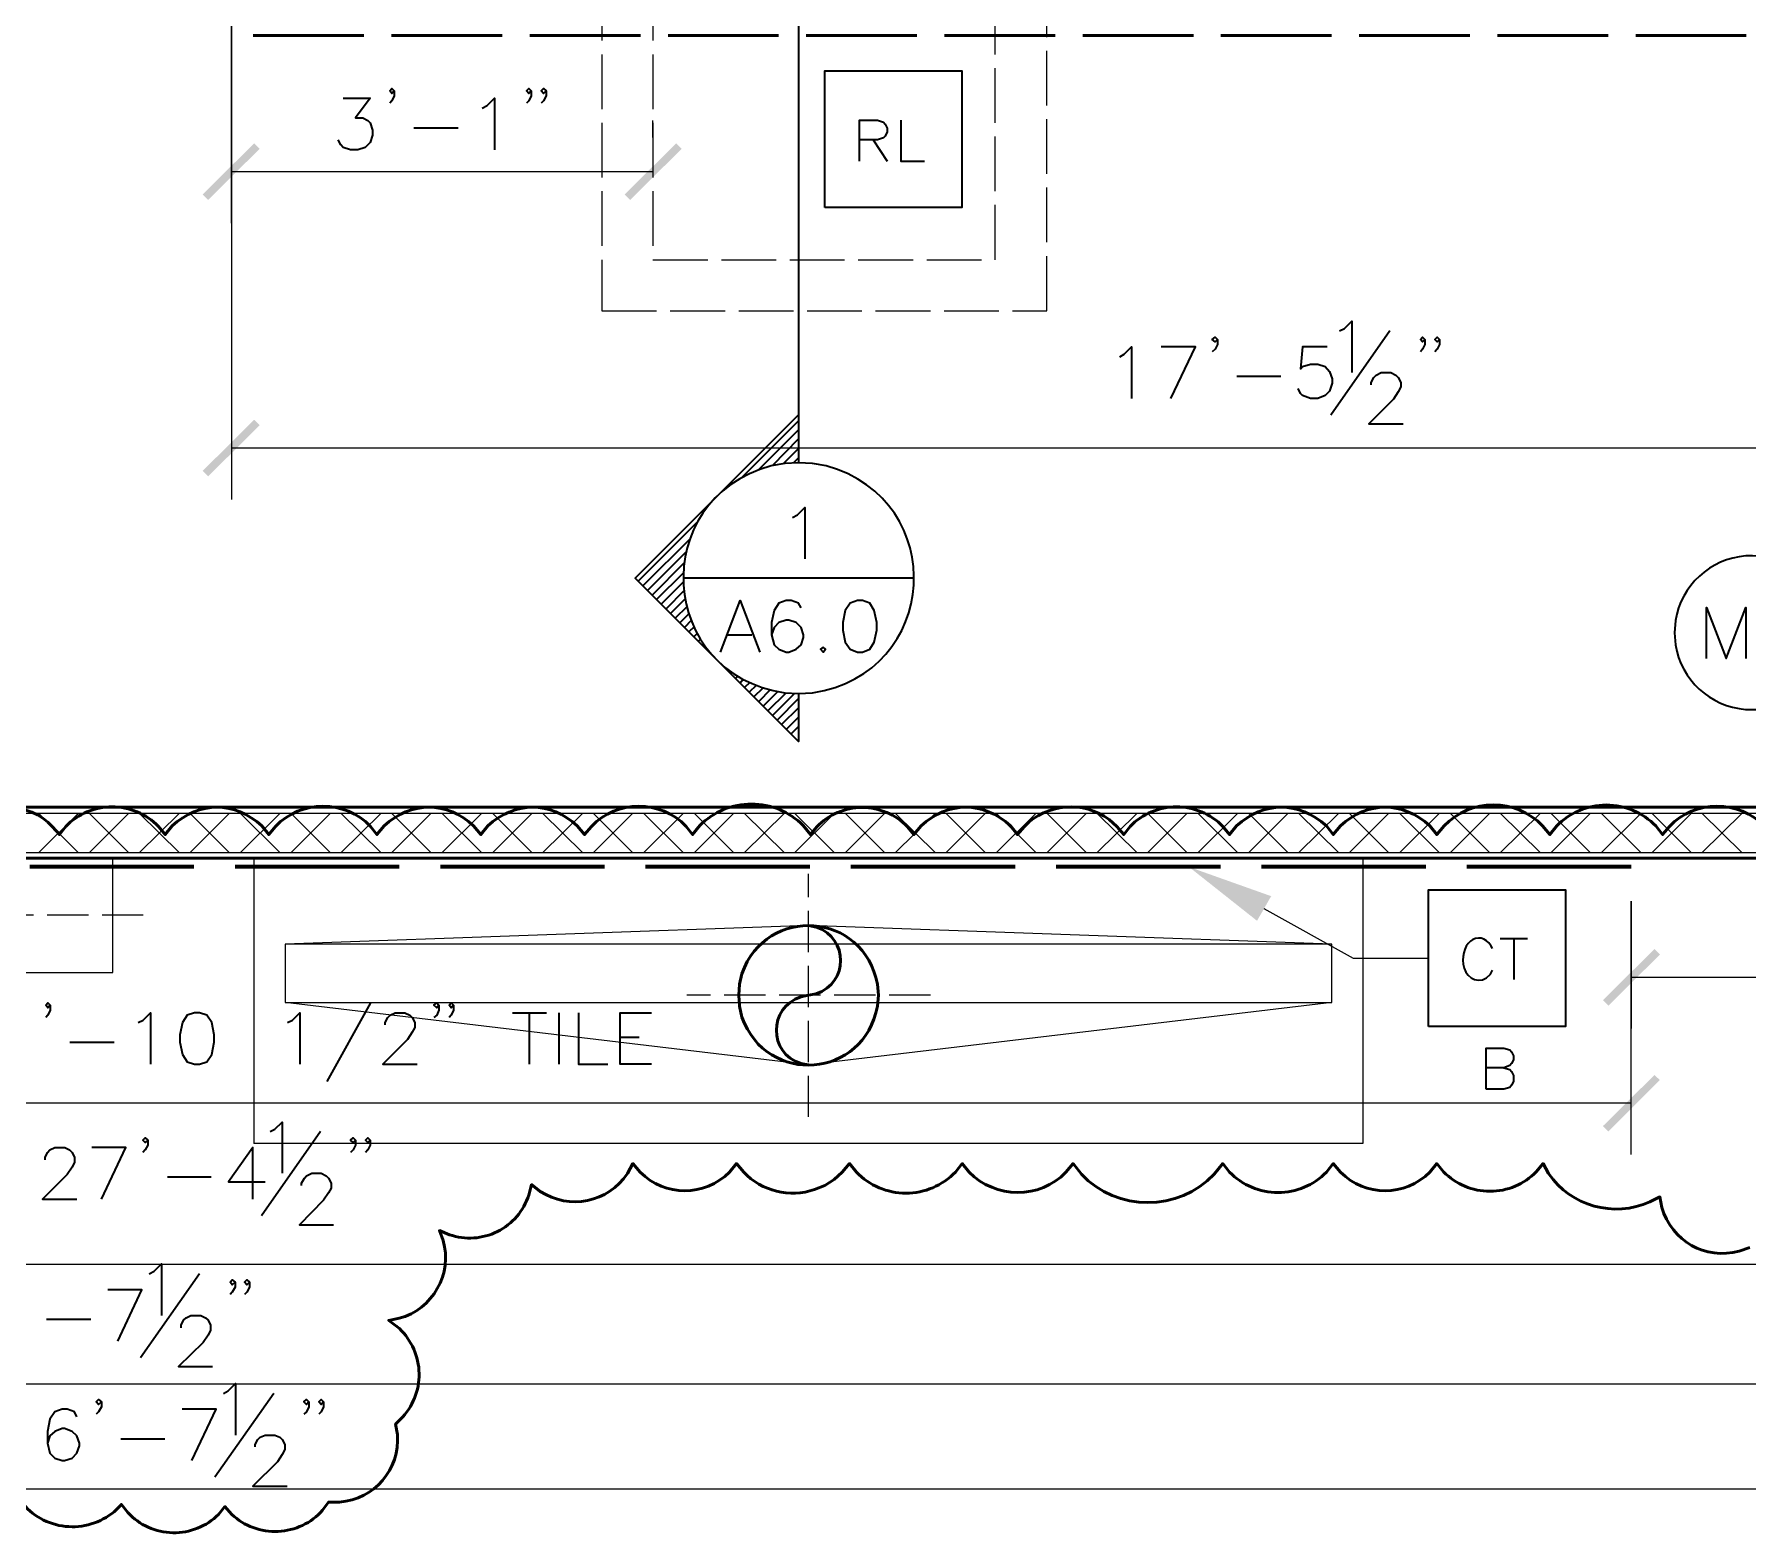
# Model space of a CAD drawing. Header units: inches. Extents: x 5 to 516, y -193 to 129.
# Drawn here: x 60.39 to 72.91, y 52.33 to 63.27 of the extents above; entities that cross this region are included whole.
import ezdxf

# ---------------------------------------------------------------- set-up
doc = ezdxf.new("R2010")
doc.units = ezdxf.units.IN
doc.header["$MEASUREMENT"] = 0
doc.linetypes.add('PDF_IMPORT', pattern=[1, 0.8, -0.2])
doc.layers.add('PDF_Geometry', color=7, linetype='Continuous')
doc.layers.add('PDF_Solid Fills', color=7, linetype='Continuous')

msp = doc.modelspace()

# ---------------------------------------------------------------- hatches: boundary and pattern name
at = {"layer": 'PDF_Solid Fills', "transparency": 33554559}
msp.add_hatch(color=256, dxfattribs=at).paths.add_polyline_path([(72.2269711, 55.6710027), (71.850306, 55.2976711), (71.890306, 55.2576711), (72.2669711, 55.634336)])

# ---------------------------------------------------------------- linework, layer by layer
at = {"layer": 'PDF_Geometry', "lineweight": 9}
for points in [[(47.1636314, 57.5843381), (52.0369652, 57.5843381), (52.0369652, 59.751005), (52.3302985, 59.751005), (52.3302985, 57.5843381), (79.3303006, 57.5843381), (79.3303006, 64.6710053), (61.8702992, 64.6710053), (61.8702992, 82.6276734)], [(80.0803007, 64.3876716), (80.0803007, 52.921006), (79.7869674, 52.921006), (79.7869674, 57.2943381), (47.1636314, 57.2943381)]]:
    msp.add_lwpolyline(points, dxfattribs=at)
at = {"layer": 'PDF_Geometry', "lineweight": 35}
for points in [[(65.9736372, 65.4610054), (65.9736372, 60.2443382)], [(63.0203018, 62.8610025), (63.0036351, 62.8410025), (62.9869684, 62.8610025), (63.0036351, 62.8776691), (63.0203018, 62.8610025), (63.0203018, 62.8243358), (63.0036351, 62.7876691), (62.9869684, 62.7710025)], [(64.0203018, 62.8610025), (64.0036352, 62.8410025), (63.9869685, 62.8610025), (64.0036352, 62.8776691), (64.0203018, 62.8610025), (64.0203018, 62.8243358), (64.0036352, 62.7876691), (63.9869685, 62.7710025)], [(64.1303008, 62.8610025), (64.1103008, 62.8410025), (64.0936341, 62.8610025), (64.1103008, 62.8776691), (64.1303008, 62.8610025), (64.1303008, 62.8243358), (64.1103008, 62.7876691), (64.0936341, 62.7710025)], [(62.64697, 62.8076713), (62.8436367, 62.8076713), (62.73697, 62.664338), (62.7903034, 62.664338), (62.82697, 62.644338), (62.8436367, 62.6276713), (62.8603034, 62.5743379), (62.8603034, 62.5376713), (62.8436367, 62.4843379), (62.80697, 62.4476713), (62.7536367, 62.4310046), (62.7003034, 62.4310046), (62.64697, 62.4476713), (62.6303034, 62.4676713), (62.6103034, 62.5043379)], [(63.6636327, 62.7343409), (63.7002994, 62.7543409), (63.7536327, 62.8076743), (63.7536327, 62.4310076)], [(66.4202993, 62.3476696), (66.4202993, 62.6476697), (66.5502993, 62.6476697), (66.5936327, 62.631003), (66.606966, 62.6176697), (66.6202993, 62.5876697), (66.6202993, 62.561003), (66.606966, 62.531003), (66.5936327, 62.5176696), (66.5502993, 62.5043363), (66.4202993, 62.5043363)], [(66.7203007, 62.647671), (66.7203007, 62.347671), (66.893634, 62.347671)], [(63.1636327, 62.5910033), (63.486966, 62.5910033)], [(66.520302, 62.5043401), (66.620302, 62.3476734)], [(69.8636386, 60.494337), (70.2936387, 61.1110037)], [(69.926966, 61.1076725), (69.9636327, 61.1243392), (70.016966, 61.1776725), (70.016966, 60.8043392)], [(68.3203035, 60.9176701), (68.3536369, 60.9376701), (68.4069702, 60.9910034), (68.4069702, 60.6143367)], [(68.6936353, 60.6143389), (68.8736353, 60.9910056), (68.6236353, 60.9910056)], [(69.033635, 61.0443384), (69.0169684, 61.0276717), (68.9969684, 61.0443384), (69.0169684, 61.061005), (69.033635, 61.0443384), (69.033635, 61.0076717), (69.0169684, 60.9743384), (68.9969684, 60.9543384)], [(69.8369663, 60.9910004), (69.6569662, 60.9910004), (69.6402996, 60.8310004), (69.6569662, 60.8476671), (69.7136329, 60.8643337), (69.7669663, 60.8643337), (69.8202996, 60.8476671), (69.8536329, 60.8110004), (69.8736329, 60.7576671), (69.8736329, 60.7243337), (69.8536329, 60.6676671), (69.8202996, 60.6343337), (69.7669663, 60.6143337), (69.7136329, 60.6143337), (69.6569662, 60.6343337), (69.6402996, 60.6510004), (69.6236329, 60.6876671)], [(70.5503045, 61.0443384), (70.5336379, 61.0276717), (70.5169712, 61.0443384), (70.5336379, 61.061005), (70.5503045, 61.0443384), (70.5503045, 61.0076717), (70.5336379, 60.9743384), (70.5169712, 60.9543384)], [(70.6569669, 61.0443384), (70.6403002, 61.0276717), (70.6236335, 61.0443384), (70.6403002, 61.061005), (70.6569669, 61.0443384), (70.6569669, 61.0076717), (70.6403002, 60.9743384), (70.6236335, 60.9543384)], [(69.1769659, 60.777669), (69.496966, 60.777669)], [(70.1569668, 60.7143348), (70.1569668, 60.7310015), (70.1769668, 60.7676682), (70.1936335, 60.7843348), (70.2303002, 60.8043348), (70.3003002, 60.8043348), (70.3369668, 60.7843348), (70.3536335, 60.7676682), (70.3736335, 60.7310015), (70.3736335, 60.6976681), (70.3536335, 60.6610015), (70.3203002, 60.6076681), (70.1403002, 60.4276681), (70.3903002, 60.4276681)], [(65.9736372, 58.4576716), (65.9736372, 58.1076716), (64.7803038, 59.301005), (65.9736372, 60.4943385)], [(65.9736372, 60.494337), (65.9736372, 60.1443369)], [(65.9736372, 60.451002), (65.5569705, 60.0343353)], [(65.9736372, 60.384338), (65.6836372, 60.094338)], [(65.9736372, 60.3176741), (65.7803039, 60.1210074)], [(65.9736372, 60.2476735), (65.8636372, 60.1376735)], [(66.1769706, 60.1210009), (66.0769706, 60.1376676), (65.9736372, 60.1443342), (65.8736372, 60.1376676), (65.7736372, 60.1210009)], [(65.9736372, 60.1810028), (65.9369706, 60.1443361)], [(65.2402998, 59.7176713), (64.8036331, 59.2810046)], [(65.9303023, 59.7443369), (65.9669689, 59.7643369), (66.0203023, 59.8176702), (66.0203023, 59.4410035)], [(65.1836388, 59.591003), (64.8369721, 59.2443363)], [(65.1536366, 59.4943369), (64.8703033, 59.2110035)], [(65.1369672, 59.4110035), (64.9036339, 59.1776702)], [(65.1303008, 59.3376698), (64.9369675, 59.1443365)], [(65.1303008, 59.2710025), (64.9703008, 59.1110024)], [(66.8169668, 59.3010046), (65.1303, 59.3010046)], [(65.1369672, 59.2076717), (65.0069672, 59.0776717)], [(65.1436336, 59.1476707), (65.0403003, 59.0443374)], [(65.1569664, 59.091003), (65.0736331, 59.0076696)], [(65.4036366, 58.7610028), (65.54697, 59.1376695), (65.6903033, 58.7610028)], [(65.9936364, 59.0843366), (65.9736364, 59.1176699), (65.9203031, 59.1376699), (65.8836364, 59.1376699), (65.8303031, 59.1176699), (65.7969697, 59.0643366), (65.7769697, 58.9776699), (65.7769697, 58.8876699), (65.7969697, 58.8143366), (65.8303031, 58.7810032), (65.8836364, 58.7610032), (65.9036364, 58.7610032), (65.9569697, 58.7810032), (65.9936364, 58.8143366), (66.0103031, 58.8676699), (66.0103031, 58.8876699), (65.9936364, 58.9410032), (65.9569697, 58.9776699), (65.9036364, 58.9943366), (65.8836364, 58.9943366), (65.8303031, 58.9776699), (65.7969697, 58.9410032), (65.7769697, 58.8876699)], [(72.6069657, 58.714338), (72.6069657, 59.0876714), (72.750299, 58.714338), (72.8936324, 59.0876714), (72.8936324, 58.714338)], [(65.1736358, 59.041005), (65.1069691, 58.9743383)], [(65.1902984, 58.9910036), (65.1402984, 58.9410036)], [(65.2103044, 58.9443355), (65.1736377, 58.9076688)], [(65.2336334, 58.8976707), (65.2103, 58.8743374)], [(65.2569691, 58.8543358), (65.2436358, 58.8410024)], [(65.4569678, 58.8876711), (65.6336345, 58.8876711)], [(65.2836347, 58.8143374), (65.2769681, 58.8043374)], [(65.3136369, 58.774339), (65.3103036, 58.7710057)], [(65.3436323, 58.7376704), (65.3436323, 58.7410038)], [(65.4136328, 58.6710031), (65.4102995, 58.6710031)], [(65.4503014, 58.6410043), (65.4469681, 58.637671)], [(65.48697, 58.6110021), (65.4803033, 58.6043355)], [(65.5303049, 58.5843365), (65.5136383, 58.5676699)], [(65.5703033, 58.5610042), (65.54697, 58.5343375)], [(65.6169681, 58.5376718), (65.5803014, 58.5010051)], [(65.6636329, 58.5176726), (65.6136329, 58.4676726)], [(65.7136342, 58.49767), (65.6469676, 58.4343367)], [(65.7669722, 58.4843372), (65.6836388, 58.4010039)], [(65.8203033, 58.4710044), (65.71697, 58.3676711)], [(65.8803009, 58.4610048), (65.7503009, 58.3310048)], [(65.8736372, 58.4643341), (65.9736372, 58.4576674), (66.0769706, 58.4643341)], [(65.9436351, 58.4576716), (65.783635, 58.2976716)], [(65.9736372, 58.4210031), (65.8169705, 58.2643364)], [(65.9736372, 58.3543357), (65.8503039, 58.2310024)], [(65.9736372, 58.2843386), (65.8869706, 58.1976719)], [(65.9736372, 58.2176712), (65.9203039, 58.1643379)], [(71.1003059, 56.6676697), (71.3003059, 56.6676697)], [(71.2003019, 56.6676697), (71.2003019, 56.3676697)], [(71.0003048, 56.3810026), (71.0303048, 56.4076693), (71.0436382, 56.4376693)], [(60.5069688, 56.1810025), (60.4903021, 56.1610025), (60.4736354, 56.1810025), (60.4903021, 56.1976691), (60.5069688, 56.1810025), (60.5069688, 56.1443358), (60.4903021, 56.1076691), (60.4736354, 56.0910025)], [(61.1502997, 56.0543376), (61.1869664, 56.0710042), (61.2402997, 56.1243376), (61.2402997, 55.7510042)], [(62.2402995, 56.0543376), (62.2769662, 56.0710042), (62.3302995, 56.1243376), (62.3302995, 55.7510042)], [(62.8469687, 56.1976719), (62.5269687, 55.6243385)], [(62.953631, 56.0376716), (62.953631, 56.0543382), (62.973631, 56.0910049), (62.9902977, 56.1076716), (63.0269644, 56.1243382), (63.0969644, 56.1243382), (63.133631, 56.1076716), (63.1502977, 56.0910049), (63.1702977, 56.0543382), (63.1702977, 56.0176716), (63.1502977, 55.9843382), (63.1169644, 55.9310049), (62.9369643, 55.7510049), (63.1869644, 55.7510049)], [(63.3469687, 56.1810025), (63.3303021, 56.1610025), (63.3103021, 56.1810025), (63.3303021, 56.1976691), (63.3469687, 56.1810025), (63.3469687, 56.1443358), (63.3303021, 56.1076691), (63.3103021, 56.0910025)], [(63.4536311, 56.1810025), (63.4369644, 56.1610025), (63.4202977, 56.1810025), (63.4369644, 56.1976691), (63.4536311, 56.1810025), (63.4536311, 56.1443358), (63.4369644, 56.1076691), (63.4202977, 56.0910025)], [(63.8836373, 56.1243381), (64.1336374, 56.1243381)], [(64.006969, 56.1243381), (64.006969, 55.7510047)], [(64.2236371, 56.1243381), (64.2236371, 55.7510047)], [(64.366968, 56.1243381), (64.366968, 55.7510047), (64.5803013, 55.7510047)], [(64.9002992, 55.751003), (64.6702992, 55.751003), (64.6702992, 56.1243363), (64.9002992, 56.1243363)], [(60.6502997, 55.9110033), (60.973633, 55.9110033)], [(64.6702992, 55.9476718), (64.8102992, 55.9476718)], [(70.9969666, 55.5676703), (70.9969666, 55.8676703), (71.1269666, 55.8676703), (71.1703, 55.854337), (71.1836333, 55.8410037), (71.1969666, 55.8110037), (71.1969666, 55.7810037), (71.1836333, 55.754337), (71.1703, 55.7410037), (71.1269666, 55.724337), (70.9969666, 55.724337)], [(71.1269715, 55.7243374), (71.1703049, 55.7110041), (71.1836382, 55.6976707), (71.1969715, 55.6676707), (71.1969715, 55.6243374), (71.1836382, 55.5976707), (71.1703049, 55.5810041), (71.1269715, 55.5676707), (70.9969715, 55.5676707)], [(61.2203003, 55.1943352), (61.2003003, 55.1776685), (61.1836336, 55.1943352), (61.2003003, 55.2110019), (61.2203003, 55.1943352), (61.2203003, 55.1576685), (61.2003003, 55.1243352), (61.1836336, 55.1043352)], [(62.0503039, 54.6443372), (62.4803039, 55.2610039)], [(62.113638, 55.2576693), (62.1469713, 55.274336), (62.2003047, 55.3276693), (62.2003047, 54.954336)], [(62.7369698, 55.1943352), (62.7203031, 55.1776685), (62.7003031, 55.1943352), (62.7203031, 55.2110019), (62.7369698, 55.1943352), (62.7369698, 55.1576685), (62.7203031, 55.1243352), (62.7003031, 55.1043352)], [(62.8436321, 55.1943352), (62.8269654, 55.1776685), (62.8102988, 55.1943352), (62.8269654, 55.2110019), (62.8436321, 55.1943352), (62.8436321, 55.1576685), (62.8269654, 55.1243352), (62.8102988, 55.1043352)], [(60.4703002, 55.0510043), (60.4703002, 55.067671), (60.4869669, 55.1043376), (60.5036335, 55.1243376), (60.5403002, 55.1410043), (60.6136335, 55.1410043), (60.6469669, 55.1243376), (60.6669669, 55.1043376), (60.6836335, 55.067671), (60.6836335, 55.0343376), (60.6669669, 54.9976709), (60.6303002, 54.9443376), (60.4503002, 54.7643376), (60.7003002, 54.7643376)], [(60.8803005, 54.7643357), (61.0603005, 55.1410024), (60.8103005, 55.1410024)], [(61.9869697, 54.7643373), (61.9869697, 55.141004), (61.810303, 54.891004), (62.0769697, 54.891004)], [(61.3636379, 54.9276692), (61.683638, 54.9276692)], [(62.3436321, 54.8643384), (62.3436321, 54.8810051), (62.3636321, 54.9176718), (62.3802987, 54.9343384), (62.4169654, 54.9543384), (62.4869654, 54.9543384), (62.5236321, 54.9343384), (62.5402987, 54.9176718), (62.5602987, 54.8810051), (62.5602987, 54.8443384), (62.5402987, 54.8110051), (62.5036321, 54.7576717), (62.3269654, 54.5776717), (62.5769654, 54.5776717)], [(61.1669691, 53.6076719), (61.5969691, 54.2210053)], [(61.2303032, 54.2176709), (61.2669699, 54.2376709), (61.3203033, 54.2910042), (61.3203033, 53.9143375)], [(61.0003024, 53.7276704), (61.1769691, 54.1010038), (60.9269691, 54.1010038)], [(61.8569648, 54.1576699), (61.8369648, 54.1376699), (61.8202981, 54.1576699), (61.8369648, 54.1743366), (61.8569648, 54.1576699), (61.8569648, 54.1210033), (61.8369648, 54.0843366), (61.8202981, 54.0676699)], [(61.9636339, 54.1576699), (61.9436339, 54.1376699), (61.9269673, 54.1576699), (61.9436339, 54.1743366), (61.9636339, 54.1576699), (61.9636339, 54.1210033), (61.9436339, 54.0843366), (61.9269673, 54.0676699)], [(60.4803032, 53.8876707), (60.8036365, 53.8876707)], [(61.4636339, 53.8243366), (61.4636339, 53.8443366), (61.4803006, 53.8810032), (61.5003006, 53.8976699), (61.5336339, 53.9143366), (61.6069672, 53.9143366), (61.6403006, 53.8976699), (61.6603006, 53.8810032), (61.6769672, 53.8443366), (61.6769672, 53.8076699), (61.6603006, 53.7710032), (61.6236339, 53.7176699), (61.4436339, 53.5410032), (61.6936339, 53.5410032)], [(61.7103041, 52.7343368), (62.1403041, 53.3476701)], [(61.7736315, 53.3443357), (61.8069648, 53.3643357), (61.8602981, 53.4176691), (61.8602981, 53.0410024)], [(60.700301, 53.1743358), (60.6836344, 53.2110025), (60.630301, 53.2310025), (60.5936344, 53.2310025), (60.540301, 53.2110025), (60.5036343, 53.1576692), (60.4869677, 53.0676692), (60.4869677, 52.9810025), (60.5036343, 52.9076692), (60.540301, 52.8710025), (60.5936344, 52.8543358), (60.610301, 52.8543358), (60.6669677, 52.8710025), (60.700301, 52.9076692), (60.720301, 52.9610025), (60.720301, 52.9810025), (60.700301, 53.0343358), (60.6669677, 53.0676692), (60.610301, 53.0876692), (60.5936344, 53.0876692), (60.540301, 53.0676692), (60.5036343, 53.0343358), (60.4869677, 52.9810025)], [(60.8803005, 53.2843382), (60.8603005, 53.2643382), (60.8436338, 53.2843382), (60.8603005, 53.3010048), (60.8803005, 53.2843382), (60.8803005, 53.2476715), (60.8603005, 53.2110048), (60.8436338, 53.1943381)], [(61.5403008, 52.8543353), (61.7203008, 53.231002), (61.4703008, 53.231002)], [(62.39697, 53.2843382), (62.3803033, 53.2643382), (62.3603033, 53.2843382), (62.3803033, 53.3010048), (62.39697, 53.2843382), (62.39697, 53.2476715), (62.3803033, 53.2110048), (62.3603033, 53.1943381)], [(62.5036323, 53.2843382), (62.4869657, 53.2643382), (62.470299, 53.2843382), (62.4869657, 53.3010048), (62.5036323, 53.2843382), (62.5036323, 53.2476715), (62.4869657, 53.2110048), (62.470299, 53.1943381)], [(61.0236314, 53.0143356), (61.3436314, 53.0143356)], [(62.0036323, 52.954338), (62.0036323, 52.9710047), (62.0236323, 53.0076713), (62.040299, 53.024338), (62.0769656, 53.0410047), (62.1469656, 53.0410047), (62.1836323, 53.024338), (62.200299, 53.0076713), (62.220299, 52.9710047), (62.220299, 52.934338), (62.200299, 52.8976713), (62.1669656, 52.844338), (61.9869656, 52.6676713), (62.2369657, 52.6676713)]]:
    msp.add_lwpolyline(points, dxfattribs=at)
at = {"layer": 'PDF_Geometry', "lineweight": 50}
for points in [[(51.9969635, 59.7943383), (52.3702968, 59.7943383), (52.3702968, 57.6276714), (79.2869657, 57.6276714), (79.2869657, 64.627672), (61.8302975, 64.627672)], [(62.1536372, 57.4876703), (62.1036371, 57.4276703), (62.0536371, 57.4910037)], [(62.9469705, 57.4910037), (62.8936373, 57.4276703), (62.8469704, 57.4876703)], [(63.7036374, 57.4910037), (63.6536374, 57.4276703), (63.6003041, 57.4910037)], [(64.4603039, 57.4876703), (64.4103042, 57.4276703), (64.3569705, 57.4910037)], [(69.9336341, 57.4910052), (69.8803012, 57.4276715), (69.8303007, 57.4910052)], [(70.6903014, 57.4910052), (70.6369677, 57.4276715), (70.586968, 57.4910052)], [(79.7469673, 57.2543363), (47.1202964, 57.2543363)], [(66.0469676, 56.7643359), (66.1036343, 56.7510025)], [(65.5602979, 56.0943362), (65.5436312, 56.1743362), (65.5369646, 56.2543362), (65.5436312, 56.3343362), (65.5602979, 56.4110029)], [(66.550298, 56.3343362), (66.5569647, 56.2543362), (66.550298, 56.1743362)], [(65.9903009, 56.2410033), (66.0469676, 56.2543366)], [(66.1036343, 56.2643358), (66.0469676, 56.2543358)], [(66.0469676, 55.7443366), (65.9903009, 55.7543366)], [(67.926971, 54.9610035), (67.9803043, 55.0243368), (68.0403043, 54.9476701)], [(72.8469712, 54.3843367), (72.9236381, 54.4110034)]]:
    msp.add_lwpolyline(points, dxfattribs=at)
at = {"layer": 'PDF_Geometry', "linetype": 'PDF_IMPORT', "lineweight": 15, "ltscale": 0.5}
for points in [[(67.7869647, 61.25434), (67.7869647, 64.6276728), (64.5369696, 64.627672), (64.5369645, 61.2543392), (67.7869699, 61.25434)], [(67.4103032, 61.6276717), (67.4103032, 64.627672), (64.9102978, 64.627672), (64.910303, 61.6276717), (67.410298, 61.6276717)]]:
    msp.add_lwpolyline(points, dxfattribs=at)
at = {"layer": 'PDF_Geometry', "lineweight": 15}
for points in [[(61.8302992, 61.8943384), (61.8302992, 64.377672), (61.8302992, 59.8743384)], [(64.910303, 62.5210027), (64.910303, 62.6443361)], [(61.8302992, 62.2710027), (64.9102994, 62.2710027)], [(79.2869657, 60.2510033), (61.8302975, 60.2510033)], [(60.4202988, 57.2943381), (60.7136322, 57.5843381)], [(60.7136338, 57.2943381), (60.4203005, 57.5843381)], [(61.0802992, 57.2943381), (60.7902991, 57.5843381)], [(60.7903008, 57.2943381), (61.0803008, 57.5843381)], [(61.1569661, 57.2943381), (61.4502995, 57.5843381)], [(61.4503011, 57.2943381), (61.1569677, 57.5843381)], [(61.8169664, 57.2943381), (61.5269664, 57.5843381)], [(61.526968, 57.2943381), (61.8169681, 57.5843381)], [(61.8936334, 57.2943381), (62.1869667, 57.5843381)], [(62.1869684, 57.2943381), (61.893635, 57.5843381)], [(62.5536337, 57.2943381), (62.2636337, 57.5843381)], [(62.2636353, 57.2943381), (62.5536353, 57.5843381)], [(62.6303006, 57.2943381), (62.923634, 57.5843381)], [(62.9236356, 57.2943381), (62.6303023, 57.5843381)], [(63.290301, 57.2943381), (63.0003009, 57.5843381)], [(63.0003026, 57.2943381), (63.2903026, 57.5843381)], [(63.3669679, 57.2943381), (63.6603013, 57.5843381)], [(63.6603029, 57.2943381), (63.3669695, 57.5843381)], [(64.0269682, 57.2943381), (63.7369682, 57.5843381)], [(63.7369698, 57.2943381), (64.0269699, 57.5843381)], [(64.1036352, 57.2943381), (64.3969685, 57.5843381)], [(64.3969702, 57.2943381), (64.1036368, 57.5843381)], [(64.7636355, 57.2943381), (64.4736355, 57.5843381)], [(64.4736371, 57.2943381), (64.7636371, 57.5843381)], [(64.8403024, 57.2943381), (65.1336358, 57.5843381)], [(65.1336374, 57.2943381), (64.8403041, 57.5843381)], [(65.5003028, 57.2943381), (65.2103027, 57.5843381)], [(65.2103044, 57.2943381), (65.5003044, 57.5843381)], [(65.8702979, 57.2943381), (65.5769646, 57.5843381)], [(65.5769697, 57.2943381), (65.8703031, 57.5843381)], [(65.9436351, 57.2943381), (66.2369684, 57.5843381)], [(66.23697, 57.2943381), (65.9436367, 57.5843381)], [(66.6036354, 57.2943381), (66.3136354, 57.5843381)], [(66.313637, 57.2943381), (66.603637, 57.5843381)], [(66.6803023, 57.2943381), (66.9736357, 57.5843381)], [(66.9736373, 57.2943381), (66.680304, 57.5843381)], [(67.3403026, 57.2943381), (67.0503026, 57.5843381)], [(67.0503043, 57.2943381), (67.3403043, 57.5843381)], [(67.4169696, 57.2943381), (67.7103029, 57.5843381)], [(67.7103046, 57.2943381), (67.4169712, 57.5843381)], [(67.7869647, 57.2943381), (68.0769648, 57.5843381)], [(68.0769699, 57.2943381), (67.7869699, 57.5843381)], [(68.1536369, 57.2943381), (68.4469702, 57.5843381)], [(68.4469718, 57.2943381), (68.1536385, 57.5843381)], [(68.523632, 57.2943381), (68.813632, 57.5843381)], [(68.8136372, 57.2943381), (68.5236372, 57.5843381)], [(68.8903041, 57.2943381), (69.1836375, 57.5843381)], [(69.1836391, 57.2943381), (68.8903058, 57.5843381)], [(69.2602993, 57.2943381), (69.5502993, 57.5843381)], [(69.5503045, 57.2943381), (69.2603044, 57.5843381)], [(69.9202996, 57.2943381), (69.6269662, 57.5843381)], [(69.6269714, 57.2943381), (69.9203048, 57.5843381)], [(70.2869649, 57.2943381), (69.9969649, 57.5843381)], [(69.9969665, 57.2943381), (70.2869666, 57.5843381)], [(70.6569669, 57.2943381), (70.3636335, 57.5843381)], [(70.3636387, 57.2943381), (70.656972, 57.5843381)], [(71.0236322, 57.2943381), (70.7336322, 57.5843381)], [(70.7336338, 57.2943381), (71.0236338, 57.5843381)], [(71.3936341, 57.2943381), (71.1003008, 57.5843381)], [(71.1003059, 57.2943381), (71.3936393, 57.5843381)], [(71.7602995, 57.2943381), (71.4702995, 57.5843381)], [(71.4703011, 57.2943381), (71.7603011, 57.5843381)], [(71.8369664, 57.2943381), (72.1302998, 57.5843381)], [(72.1303014, 57.2943381), (71.836968, 57.5843381)], [(72.4969667, 57.2943381), (72.2069667, 57.5843381)], [(72.2069683, 57.2943381), (72.4969684, 57.5843381)], [(72.5736337, 57.2943381), (72.866967, 57.5843381)], [(72.8669687, 57.2943381), (72.5736353, 57.5843381)], [(60.9636338, 56.4210029), (60.9636338, 57.2543363)], [(70.0969693, 57.2543363), (70.0969693, 55.1710028), (61.9936352, 55.1710028)], [(61.9936361, 57.2543363), (61.9936361, 55.1710028)], [(69.3736348, 56.887671), (70.0269682, 56.5243376), (70.5769682, 56.5243376)], [(72.056971, 55.0910054), (72.056971, 56.9410055), (72.056971, 56.0110054)], [(69.8702982, 56.6276713), (66.0469646, 56.764338), (62.223631, 56.6276713)], [(79.7469673, 56.3843377), (72.0569668, 56.3843377)], [(69.8702982, 56.2010051), (66.0469646, 55.7443384), (62.223631, 56.2010051)], [(72.056971, 55.4643378), (54.1836362, 55.4643378)], [(79.7469656, 54.2876714), (52.3702968, 54.2876714), (52.7469635, 54.2876714)], [(43.1202961, 53.4143363), (47.1202964, 53.4143363), (79.7469673, 53.4143363)], [(79.370299, 52.644337), (43.4969644, 52.644337)]]:
    msp.add_lwpolyline(points, dxfattribs=at)
at = {"layer": 'PDF_Geometry', "linetype": 'PDF_IMPORT', "lineweight": 50, "ltscale": 1.01}
msp.add_lwpolyline([(61.9902995, 63.2643364), (79.640302, 63.2643364)], dxfattribs=at)
at = {"layer": 'PDF_Geometry', "lineweight": 35}
for points in [[(66.1669695, 62.0076699), (66.1669695, 63.00767), (67.1669696, 63.00767), (67.1669696, 62.0076699)], [(66.4036367, 59.1376711), (66.3503034, 59.1176711), (66.3136367, 59.0643378), (66.29697, 58.9776711), (66.29697, 58.9210045), (66.3136367, 58.8343378), (66.3503034, 58.7810044), (66.4036367, 58.7610044), (66.4403034, 58.7610044), (66.4936367, 58.7810044), (66.5269701, 58.8343378), (66.5469701, 58.9210045), (66.5469701, 58.9776711), (66.5269701, 59.0643378), (66.4936367, 59.1176711), (66.4403034, 59.1376711)], [(66.1536367, 58.7976714), (66.1336367, 58.7810047), (66.1536367, 58.7610047), (66.1703034, 58.7810047)], [(70.5769701, 56.0243388), (70.5769701, 57.0243389), (71.5769702, 57.0243389), (71.5769702, 56.0243388)], [(61.5603, 56.1243381), (61.5069667, 56.1076714), (61.4736333, 56.0543381), (61.4536333, 55.9643381), (61.4536333, 55.9110048), (61.4736333, 55.8210048), (61.5069667, 55.7676714), (61.5603, 55.7510047), (61.5969667, 55.7510047), (61.6503, 55.7676714), (61.6869667, 55.8210048), (61.7036334, 55.9110048), (61.7036334, 55.9643381), (61.6869667, 56.0543381), (61.6503, 56.1076714), (61.5969667, 56.1243381)]]:
    msp.add_lwpolyline(points, close=True, dxfattribs=at)
msp.add_lwpolyline([(73.4736367, 58.7276706), (73.4936367, 58.8143372), (73.5003034, 58.9010039), (73.4936367, 58.9910039), (73.4736367, 59.0743373, 0.787090415), (72.3803033, 58.9910039), (72.3736366, 58.9010039), (72.3803033, 58.8143372, 0.7847682374)], format="xyb", close=True, dxfattribs=at)
at = {"layer": 'PDF_Geometry', "lineweight": 50}
for points in [[(61.3969704, 57.4910037), (61.3469702, 57.4276703), (61.2969706, 57.4876703, 0.4202583805), (60.6203035, 57.4876703), (60.573637, 57.4276703), (60.5236373, 57.484337)], [(66.8703042, 57.4910037), (66.8169708, 57.4276703), (66.7703042, 57.484337, 0.4259422467), (66.1069708, 57.484337), (66.0603042, 57.4276703), (66.0069709, 57.494337, 0.4156526416), (65.2536374, 57.494337), (65.2003042, 57.4276703), (65.1536375, 57.4876703)], [(69.1736345, 57.4910052), (69.1236339, 57.4276715), (69.0736343, 57.4876716, 0.4202586525), (68.3969671, 57.4876716), (68.3503006, 57.4276715), (68.3003044, 57.4876703), (68.2436377, 57.5376703, 0.3729733668), (67.6236376, 57.4876703), (67.5736376, 57.4276703), (67.5236376, 57.4910037)], [(72.3369677, 57.4876716), (72.2869676, 57.4276715), (72.236968, 57.4910052, 0.4224647896), (71.5136344, 57.4910052), (71.4636347, 57.4276715), (71.410301, 57.4910052)], [(63.3769705, 54.4610034), (63.3503041, 54.5343368), (63.4236374, 54.5043367, 0.41953983), (64.0036376, 54.7943368), (64.0236372, 54.8710036), (64.0869709, 54.8210035, 0.4125221616), (64.7236376, 54.9510035), (64.7636374, 55.0243368), (64.8169707, 54.9610035)], [(65.4703042, 54.9610035), (65.5203041, 55.0243368), (65.5736374, 54.9610035, 0.291319515), (66.0903042, 54.8343369), (66.1669707, 54.8643367), (66.2336375, 54.9076702), (66.2936376, 54.9610035), (66.3469709, 55.0243368), (66.396971, 54.9610035, 0.4224656755), (67.1203043, 54.9610035), (67.1703043, 55.0243368), (67.2203042, 54.9610035)], [(69.0103044, 54.9476701), (69.0736377, 55.0243368), (69.1236378, 54.9610035, 0.4201649434), (69.8303045, 54.9610035), (69.8803045, 55.0243368), (69.9336378, 54.9610035)], [(70.5869712, 54.9610035), (70.6369713, 55.0243368), (70.6869712, 54.9643369, 0.4222907635), (71.3636379, 54.9643369), (71.413638, 55.0243368), (71.4536378, 54.9510035, 0.3612826587), (72.1936381, 54.7443367), (72.2669714, 54.7810034), (72.2803046, 54.7043369)], [(63.0436371, 53.0443365), (63.0303039, 53.1210034), (63.0836372, 53.1743367, 0.4206216392), (63.0403039, 53.8343366), (62.9803038, 53.8776699), (63.0569708, 53.8943367)], [(59.4703035, 52.9843367), (59.5436373, 52.98767), (59.5603033, 52.9110035, 0.4193569783), (60.1803035, 52.5876701), (60.2536373, 52.6176697), (60.2936373, 52.5543364, 0.4236724653), (60.9736368, 52.4810031), (61.0269705, 52.5343364), (61.073637, 52.4743367, 0.4233800412), (61.7369705, 52.4610031), (61.783637, 52.51767), (61.8336371, 52.4610031, 0.4205850273), (62.4969706, 52.4910032), (62.5403039, 52.5510032), (62.620304, 52.5510032)]]:
    msp.add_lwpolyline(points, format="xyb", dxfattribs=at)
at = {"layer": 'PDF_Geometry', "lineweight": 15}
for points in [[(60.9636338, 57.2543363), (58.296967, 57.2543363), (58.296967, 56.4210029), (60.9636338, 56.4210029)], [(62.2236369, 56.6276718), (62.2236369, 56.2010051), (69.8703042, 56.2010051), (69.8703042, 56.6276718)]]:
    msp.add_lwpolyline(points, close=True, dxfattribs=at)
at = {"layer": 'PDF_Geometry', "linetype": 'PDF_IMPORT', "lineweight": 70, "ltscale": 1.5}
msp.add_lwpolyline([(72.056971, 57.1910055), (54.1836379, 57.1910055)], dxfattribs=at)
at = {"layer": 'PDF_Geometry', "linetype": 'PDF_IMPORT', "lineweight": 15, "ltscale": 0.376667}
for points in [[(66.0469676, 55.3643385), (66.0469676, 57.1410034)], [(61.1869683, 56.8376696), (58.0703024, 56.8376696)], [(66.9369687, 56.2543362), (65.1569705, 56.2543362)]]:
    msp.add_lwpolyline(points, dxfattribs=at)
at = {"layer": 'PDF_Geometry', "lineweight": 35}
msp.add_ellipse((70.9445821, 56.5117783), major_axis=(-0.0040695, 0.1598128), ratio=0.7307579188, start_param=5.2366003408, end_param=8.0291439154, dxfattribs=at)
for points in [[(65.7736372, 60.1210009), (64.8657483, 59.8733898), (64.9423594, 58.5980563), (65.8736372, 58.4643341)], [(66.0769706, 58.4643341), (67.0069151, 58.6026674), (67.0832484, 59.8683898), (66.1769706, 60.1210009)], [(70.8303048, 56.4810026), (70.8417493, 56.3994471), (70.9178604, 56.3284471), (71.0003048, 56.3810026)]]:
    msp.add_open_spline(points, degree=3, dxfattribs=at)
at = {"layer": 'PDF_Geometry', "lineweight": 50}
for points in [[(60.5236373, 57.484337), (60.3501923, 57.6742259), (60.0368039, 57.6706703), (59.8603038, 57.484337)], [(62.0536371, 57.4910037), (61.8528593, 57.6719481), (61.597748, 57.6719481), (61.3969704, 57.4910037)], [(62.8469704, 57.4876703), (62.6576372, 57.6825037), (62.3409152, 57.6842259), (62.1536372, 57.4876703)], [(63.6003041, 57.4910037), (63.4095263, 57.6722815), (63.1394708, 57.6715592), (62.9469705, 57.4910037)], [(64.3569705, 57.4910037), (64.1638595, 57.673337), (63.8988597, 57.6705037), (63.7036374, 57.4910037)], [(65.1536375, 57.4876703), (64.9643041, 57.6825037), (64.6475818, 57.6842259), (64.4603039, 57.4876703)], [(67.5236376, 57.4910037), (67.3284154, 57.6705037), (67.0634154, 57.673337), (66.8703042, 57.4910037)], [(69.8303007, 57.4910052), (69.629523, 57.6719495), (69.3744121, 57.6719495), (69.1736345, 57.4910052)], [(70.586968, 57.4910052), (70.3917454, 57.670505), (70.1267451, 57.6733384), (69.9336341, 57.4910052)], [(71.410301, 57.4910052), (71.2170789, 57.6956718), (70.8831903, 57.6939497), (70.6903014, 57.4910052)], [(73.0303013, 57.4876716), (72.8478566, 57.6831159), (72.5194124, 57.6831159), (72.3369677, 57.4876716)], [(65.5602979, 56.4110029), (65.739409, 56.9178363), (66.4515757, 56.8645585), (66.550298, 56.3343362)], [(66.1036343, 56.7510025), (66.3430787, 56.6693358), (66.3391343, 56.3453358), (66.1036343, 56.2643358)], [(65.9903009, 55.7543366), (65.7525231, 55.8293921), (65.7525231, 56.1659477), (65.9903009, 56.2410033)], [(66.550298, 56.1743362), (66.4530757, 55.6427251), (65.7429646, 55.5868917), (65.5602979, 56.0943362)], [(64.8169707, 54.9610035), (64.9993596, 54.7788368), (65.2852486, 54.7812812), (65.4703042, 54.9610035)], [(67.2203042, 54.9610035), (67.4129709, 54.7657257), (67.7360265, 54.7610033), (67.926971, 54.9610035)], [(69.9336378, 54.9610035), (70.1160267, 54.7788368), (70.4019156, 54.7812812), (70.5869712, 54.9610035)], [(68.0403043, 54.9476701), (68.2983599, 54.6707256), (68.7530266, 54.6685035), (69.0103044, 54.9476701)], [(72.2803046, 54.7043369), (72.3564159, 54.4573924), (72.5936935, 54.3166146), (72.8469712, 54.3843367)], [(63.0569708, 53.8943367), (63.297526, 53.9540589), (63.450804, 54.2237257), (63.3769705, 54.4610034)], [(62.620304, 52.5510032), (62.8782484, 52.5698923), (63.0612483, 52.7907256), (63.0436371, 53.0443365)]]:
    msp.add_open_spline(points, degree=3, dxfattribs=at)
at = {"layer": 'PDF_Solid Fills', "lineweight": 35, "transparency": 33554559}
for points in [[(61.9969659, 62.4776677), (61.6602992, 62.0643344), (61.6202992, 62.1043344)], [(62.0369643, 62.4376694), (61.9969643, 62.4776694), (61.6602976, 62.064336)], [(64.7036312, 62.104336), (64.7436312, 62.064336), (65.0802979, 62.4776694)], [(64.7436363, 62.0643376), (65.080303, 62.477671), (65.120303, 62.437671)], [(69.426966, 56.9776707), (68.8269659, 57.191004), (69.3236326, 56.7976707)], [(72.2269675, 56.5910028), (71.8903008, 56.1776694), (71.8503008, 56.2176694)], [(72.2669727, 56.5510044), (72.2269727, 56.5910044), (71.890306, 56.177671)]]:
    msp.add_solid(points, dxfattribs=at)
at = {"layer": 'PDF_Solid Fills', "lineweight": 9, "transparency": 33554559}
for points in [[(61.9969659, 60.4576684), (61.6602992, 60.044335), (61.6202992, 60.084335)], [(62.0369643, 60.41767), (61.9969643, 60.45767), (61.6602976, 60.0443367)]]:
    msp.add_solid(points, dxfattribs=at)

doc.saveas('drawing.dxf')
